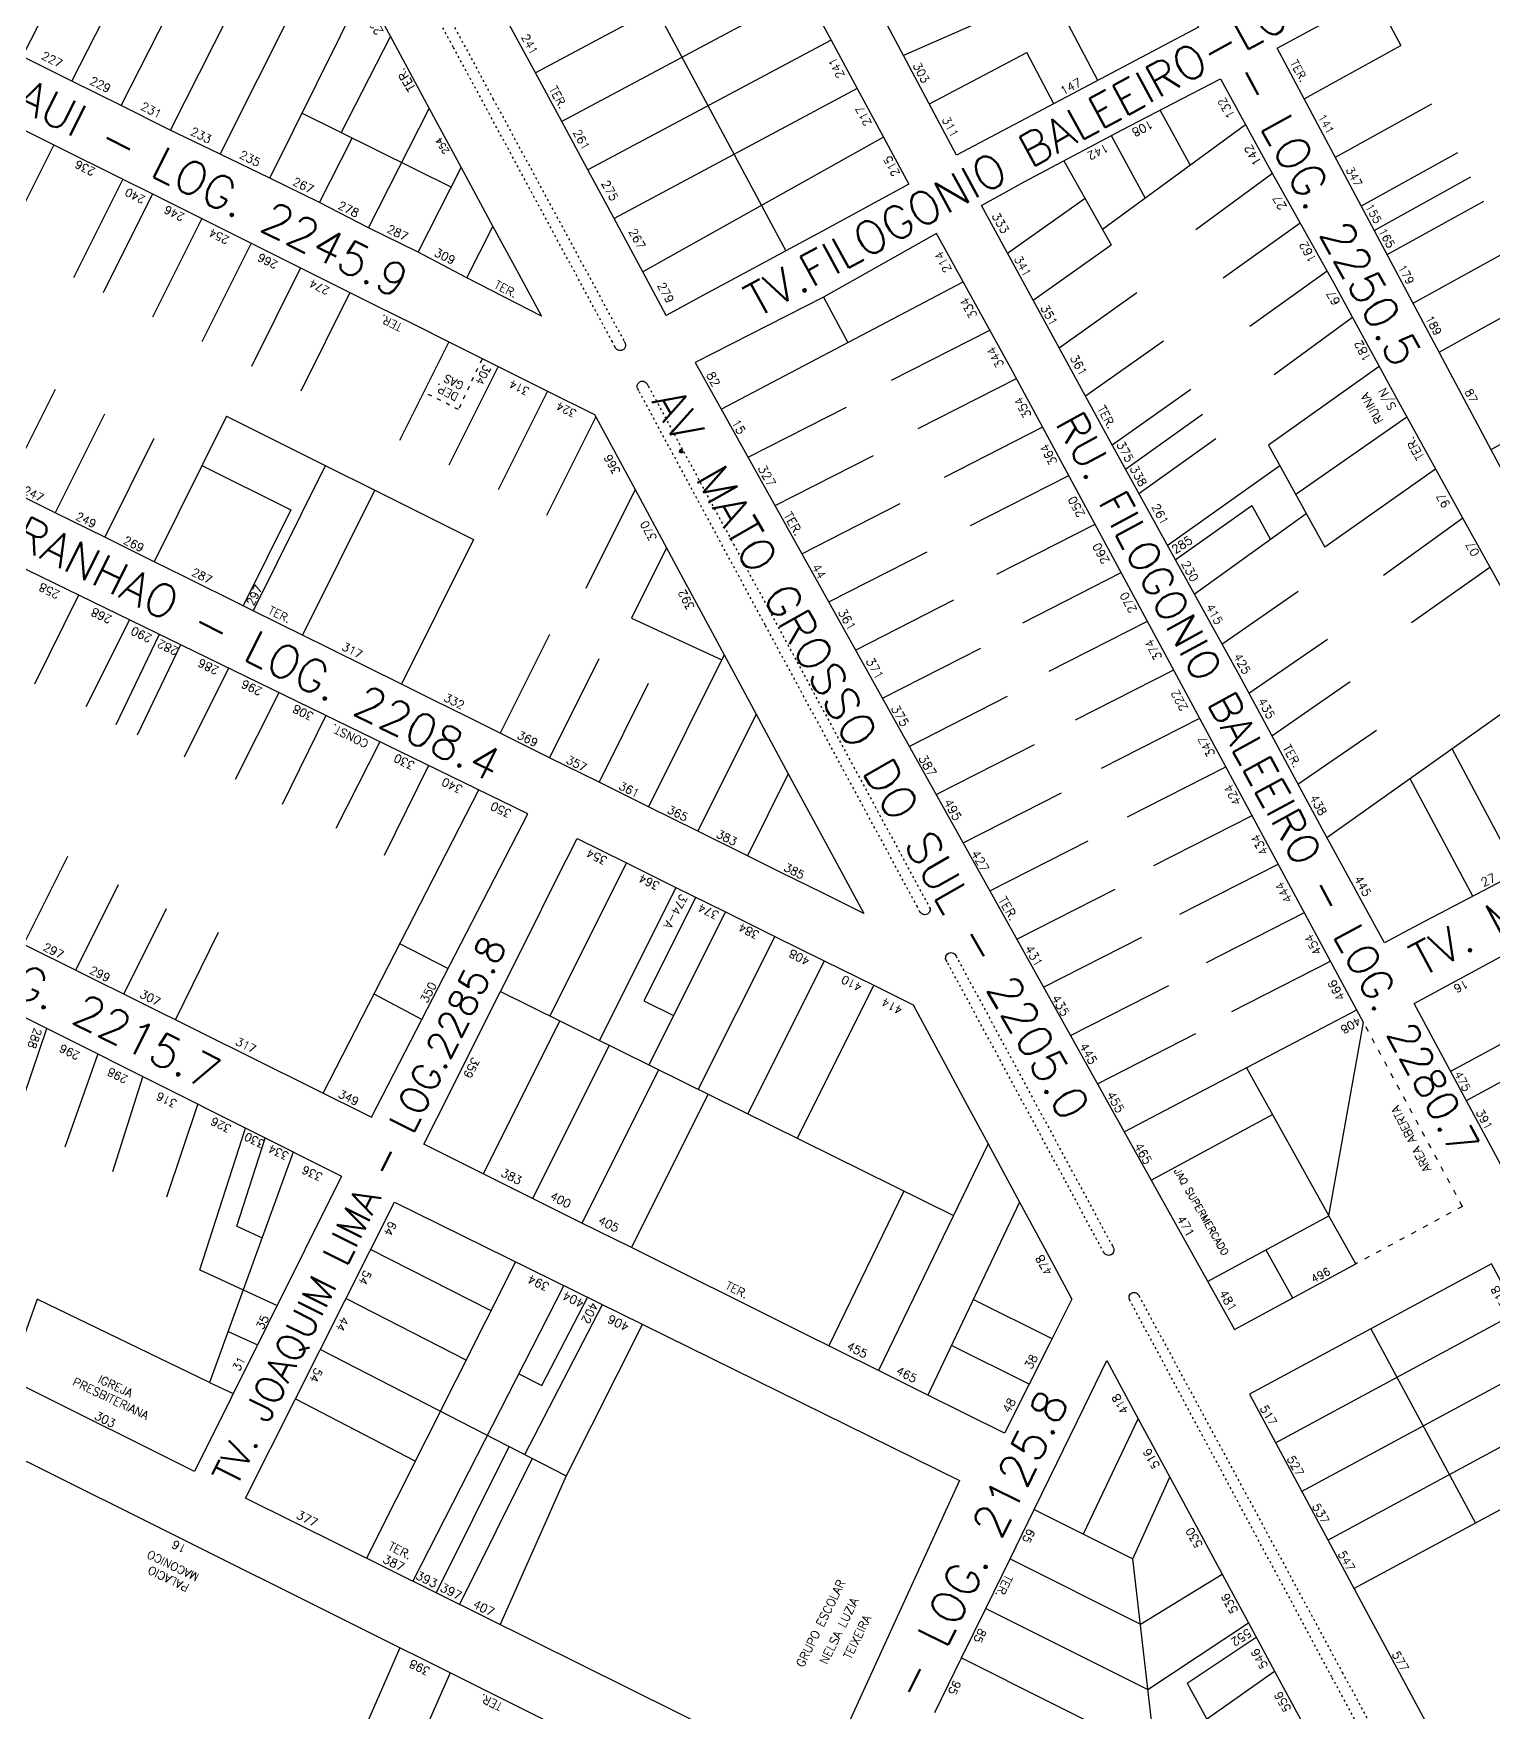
# Model space of a CAD drawing. Extents: x 714896 to 749292, y 8417558 to 8447149.
# Drawn here: x 741264.9 to 741529.3, y 8424855 to 8425159.1 of the extents above; entities that cross this region are included whole.
import ezdxf

# ---------------------------------------------------------------- set-up
doc = ezdxf.new("R2010")
doc.units = 0
doc.header["$MEASUREMENT"] = 0
doc.linetypes.add('ACAD_ISO03W100', pattern=[30, 12, -18])
for name, color, linetype in [('LOTE', 7, 'CONTINUOUS'), ('NUM-PORTA', 7, 'CONTINUOUS'), ('QUADRA', 6, 'CONTINUOUS'), ('TEXTO', 7, 'CONTINUOUS'), ('TEXTODERUA', 3, 'CONTINUOUS')]:
    doc.layers.add(name, color=color, linetype=linetype)
doc.styles.add('ROMANS', font='ROMANS.SHX', dxfattribs={"height": 1.5})

msp = doc.modelspace()

# ---------------------------------------------------------------- linework, layer by layer
at = {"layer": 'LOTE', "color": 7}
for p, q in [((741399.91, 8425175.56, -10.13), (741355.84, 8425152.01, 532.13)), ((741404.66, 8425166.76, -11.85), (741360.59, 8425143.21, 532.13)), ((741507.86, 8425166.01, 535.41), (741512.68, 8425157, 535.41)), ((741435.24, 8425160.7, 532.95), (741422.56, 8425155.15, 532.15)), ((741409.41, 8425157.96, -13.58), (741365.33, 8425134.41, 532.13)), ((741414.16, 8425149.16, -15.32), (741370.08, 8425125.61, 532.13)), ((741469.02, 8425145.33, 534.04), (741474.5, 8425135.29, 533.85)), ((741484.53, 8425142.62, 534.97), (741458.58, 8425123.65, 533.34)), ((741268.53, 8425139, 529.54), (741259.62, 8425121.1, 529.54)), ((741418.89, 8425140.39, -17.07), (741375.31, 8425115.93, 532.13)), ((741460.19, 8425140.64, 534.04), (741466.36, 8425129.33, 533.83)), ((741451.6, 8425136.08, 534.04), (741460.15, 8425120.84, 533.2)), ((741489.42, 8425133.75, 534.97), (741475.54, 8425123.55, 533.99)), ((741281.06, 8425132.75, 529.54), (741272.14, 8425114.84, 529.54)), ((741286.43, 8425130.07, 529.54), (741277.51, 8425112.16, 529.54)), ((741455.44, 8425129.24, 533.66), (741441.41, 8425119.3, 532.02)), ((741295.38, 8425125.6, 529.54), (741286.46, 8425107.7, 529.54)), ((741494.43, 8425124.77, 534.97), (741480.47, 8425114.81, 533.99)), ((741304.32, 8425121.13, 529.54), (741295.4, 8425103.23, 529.54)), ((741446.03, 8425110.79, 532.02), (741460.15, 8425120.84, 533.47)), ((741313.27, 8425116.66, 529.54), (741304.35, 8425098.76, 529.54)), ((741499.3, 8425116.06, 534.96), (741485.31, 8425106.02, 533.99)), ((741322.22, 8425112.2, 529.54), (741313.3, 8425094.3, 529.54)), ((741450.75, 8425102.14, 532.02), (741464.8, 8425112.18, 533.39)), ((741408.04, 8425111.37, 530.6), (741412.45, 8425103.13, 530.62)), ((741503.89, 8425107.69, 534.96), (741489.7, 8425097.26, 533.98)), ((741340.11, 8425103.26, 529.54), (741331.19, 8425085.36, 529.54)), ((741455.5, 8425093.45, 532.02), (741469.67, 8425103.44, 533.35)), ((741349.06, 8425098.8, 529.54), (741340.14, 8425080.9, 529.54)), ((741508.76, 8425098.76, 534.97), (741488.68, 8425084.53, 533.57)), ((741268.77, 8425094.61, 529.54), (741259.85, 8425076.71, 529.54)), ((741358, 8425094.33, 529.54), (741349.09, 8425076.43, 529.54)), ((741460.34, 8425084.59, 532.02), (741474.61, 8425094.67, 533.33)), ((741277.73, 8425090.17, 529.54), (741268.81, 8425072.27, 529.54)), ((741299.87, 8425089.77, 529.54), (741286.73, 8425063.39, 529.54)), ((741366.75, 8425089.66, 529.54), (741357.83, 8425071.76, 529.54)), ((741462.76, 8425080.18, 532.02), (741476.72, 8425090.13, 533.3)), ((741513.77, 8425089.62, 534.97), (741493.63, 8425075.56, 533.58)), ((741286.69, 8425085.73, 529.54), (741277.77, 8425067.83, 529.54)), ((741465.17, 8425075.79, 532.02), (741479.13, 8425085.75, 533.3)), ((741317.73, 8425080.77, 529.54), (741304.65, 8425054.51, 529.54)), ((741470.35, 8425066.34, 532.01), (741490.73, 8425080.83, 532.01)), ((741518.96, 8425080.19, 534.97), (741498.9, 8425066.01, 532.01)), ((741326.69, 8425076.32, 529.54), (741313.61, 8425050.07, 529.54)), ((741373.88, 8425076.46, 529.54), (741364.96, 8425058.56, 529.54)), ((741311.52, 8425072.78, 529.54), (741302.86, 8425055.4, 529.54)), ((741471.8, 8425063.71, 532.01), (741485.66, 8425073.56, 533.28)), ((741475.22, 8425057.54, 532.01), (741495.53, 8425072.11, 532.01)), ((741523.88, 8425071.28, 534.97), (741509.55, 8425060.89, 533.99)), ((741344.61, 8425067.44, 529.54), (741331.53, 8425041.18, 529.54)), ((741379.58, 8425065.89, 529.54), (741373.23, 8425053.16, 529.54)), ((741528.82, 8425062.37, 534.96), (741514.62, 8425052.29, 534.01)), ((741273, 8425057.34, 528.58), (741265.07, 8425041.19, 527.36)), ((741480.24, 8425048.47, 532.02), (741494.05, 8425058.06, 533.29)), ((741282.25, 8425052.84, 528.58), (741274.37, 8425037.09, 527.41)), ((741287.64, 8425050.21, 528.58), (741279.8, 8425033.81, 527.41)), ((741291.49, 8425048.34, 528.59), (741283.65, 8425031.94, 527.42)), ((741358.36, 8425050.2, 529.54), (741349.45, 8425032.3, 529.54)), ((741485.14, 8425039.54, 532.02), (741499.38, 8425049.37, 533.34)), ((741367.32, 8425045.76, 529.54), (741358.41, 8425027.86, 529.54)), ((741390.04, 8425046.5, 529.54), (741376.32, 8425018.98, 529.54)), ((741300.21, 8425044.1, 528.59), (741292.2, 8425027.94, 527.45)), ((741489.29, 8425031.85, 532.01), (741503.49, 8425041.68, 533.36)), ((741499.25, 8425013.42, 532.02), (741539.92, 8425042.28, 534.96)), ((741309.35, 8425039.65, 528.59), (741301.39, 8425023.89, 527.49)), ((741376.28, 8425041.32, 529.54), (741367.37, 8425023.42, 529.54)), ((741317.86, 8425035.51, 528.59), (741309.94, 8425019.36, 527.5)), ((741395.85, 8425035.74, 529.54), (741385.28, 8425014.54, 529.54)), ((741494.03, 8425023.05, 532.01), (741508.24, 8425032.88, 533.36)), ((741327.63, 8425030.75, 528.59), (741319.65, 8425015.05, 527.55)), ((741521.92, 8425029.51, 533.9), (741533.89, 8425007.04, 534.36)), ((741336.46, 8425026.46, 528.6), (741328.4, 8425010.14, 527.57)), ((741401.66, 8425024.97, 529.54), (741394.24, 8425010.1, 529.54)), ((741514.31, 8425024.11, 533.53), (741525.7, 8425002.73, 534.36)), ((741317.39, 8424967.07, 525.33), (741345.6, 8425022.01, 528.6)), ((741263.09, 8424994.04, 525.33), (741271.11, 8425009.99, 526.38)), ((741272.54, 8424989.34, 525.33), (741280.26, 8425004.9, 526.4)), ((741281.26, 8424985.02, 525.33), (741288.99, 8425000.55, 526.45)), ((741290.61, 8424980.37, 525.33), (741298.41, 8424996.25, 526.53)), ((741339.96, 8424989.62, 527.76), (741331.27, 8424994.1, 527.36)), ((741568.09, 8424989.26), (741524.53, 8424965.68)), ((741335.22, 8424980.42, 527.76), (741326.6, 8424985, 527.12)), ((741543.26, 8424982.64), (741521.69, 8424970.97)), ((741261.87, 8424962.7, 528.65), (741267.26, 8424978.79, 531.62)), ((741270.59, 8424957.32, 528.49), (741276.55, 8424974.06, 531.61)), ((741484.67, 8424971.67, 530.25), (741499.64, 8424944.82, 530.6)), ((741279.24, 8424952.86, 528.38), (741284.67, 8424970, 531.61)), ((741289.03, 8424948.28, 528.23), (741294.65, 8424965.01, 531.61)), ((741295.01, 8424935.01, 525.99), (741303.29, 8424960.69, 531.61)), ((741301.72, 8424942.93, 528.11), (741306.87, 8424958.91, 531.61)), ((741311.91, 8424956.38, 531.61), (741296.79, 8424914.57, 526.1)), ((741301.72, 8424942.93, 526.01), (741306.29, 8424940.83, 526.04)), ((741347.71, 8424927.64, 525.44), (741325.97, 8424938.72, 525.46)), ((741488.2, 8424938.64, 530.88), (741493.06, 8424929.92, 531)), ((741352.23, 8424936.47, 525.07), (741325.22, 8424882.74, 525.5)), ((741295.01, 8424935.01, 525.99), (741309.01, 8424928.56, 526.08)), ((741360.97, 8424932.16, 525.07), (741333.59, 8424878.59, 525.5)), ((741265.56, 8424929.73, 526.09), (741260.39, 8424915.27, 524.35)), ((741296.79, 8424914.57, 526.1), (741265.56, 8424929.73, 526.09)), ((741321.51, 8424929.83, 525.46), (741343.2, 8424918.72, 525.59)), ((741357, 8424914.05, 525.07), (741365.28, 8424930.03, 525.07)), ((741353.89, 8424901.54, 525.76), (741367.98, 8424928.71, 525.07)), ((741300.15, 8424923.84, 526.42), (741305.44, 8424921.41, 526.08)), ((741375.22, 8424925.14, 525.07), (741361.4, 8424897.67, 525.82)), ((741316.87, 8424920.6, 525.46), (741361.4, 8424897.67, 525.82)), ((741296.79, 8424914.57, 526.1), (741301.08, 8424912.63, 526.08)), ((741352.81, 8424916.19, 525.05), (741357, 8424914.05, 525.07)), ((741312.35, 8424911.61, 525.46), (741334, 8424900.41, 525.67)), ((741455.17, 8424887.13), (741465.09, 8424908)), ((741351, 8424902.91, 525.77), (741337.84, 8424876.45, 525.5)), ((741355.26, 8424900.83, 525.77), (741342.09, 8424874.37, 525.5)), ((741361.4, 8424897.67, 525.82), (741349.42, 8424870.73, 525.5)), ((741464.11, 8424882.65), (741470.79, 8424897.44)), ((741446.22, 8424891.6), (741464.11, 8424882.65)), ((741441.84, 8424882.62), (741465.47, 8424870.79)), ((741465.47, 8424870.79), (741480.28, 8424879.84)), ((741437.45, 8424873.63), (741466.84, 8424858.93)), ((741466.84, 8424858.93), (741485.03, 8424871.04)), ((741473.97, 8424860.09), (741486.46, 8424868.4)), ((741331.27, 8424866.52, 524.38), (741319.52, 8424839.74, 523.4)), ((741433.06, 8424864.65), (741468.2, 8424847.06)), ((741468.2, 8424847.06), (741489.78, 8424862.24)), ((741340.35, 8424861.98, 524.38), (741328.61, 8424835.11, 523.39))]:
    msp.add_line(p, q, dxfattribs=at)
at = {"layer": 'LOTE', "color": 7, "linetype": 'ACAD_ISO03W100', "ltscale": 0.06}
msp.add_line((741346.09, 8425100.06, 529.52), (741341.88, 8425090.99, 529.52), dxfattribs=at)
at = {"layer": 'LOTE', "color": 7, "linetype": 'CONTINUOUS', "flags": 128}
for points in [[(741262.86, 8425155.01), (741290.06, 8425208.32)], [(741271.81, 8425150.54), (741298.99, 8425203.83)], [(741280.76, 8425146.09), (741307.7, 8425199.11)], [(741289.71, 8425141.62), (741313.4, 8425188.54)], [(741298.72, 8425137.27), (741319.1, 8425177.98)], [(741372.96, 8425172.5), (741401.23, 8425119.77)], [(741307.71, 8425132.9), (741324.8, 8425167.42)], [(741457.77, 8425150.65), (741452.35, 8425160.84)], [(741320.65, 8425141.17), (741329.54, 8425158.62)], [(741427.22, 8425146.38), (741444.87, 8425155.74)], [(741449.81, 8425146.43), (741444.87, 8425155.74)], [(741325.59, 8425123.94), (741336.6, 8425145.54)], [(741313.54, 8425144.7), (741340.59, 8425131.27)], [(741316.71, 8425128.54), (741322.64, 8425140.18)], [(741334.56, 8425119.52), (741342.37, 8425134.85)], [(741343.39, 8425114.83), (741348.14, 8425124.15)]]:
    msp.add_lwpolyline(points, dxfattribs=at)
at = {"layer": 'LOTE', "color": 7, "linetype": 'ACAD_ISO03W100', "ltscale": 0.03}
for points, elevation in [([(741322.82, 8425194.29), (741348.14, 8425147.34), (741371.89, 8425103.37), (741372.09, 8425103), (741372.18, 8425102.77), (741372.17, 8425102.48), (741372.12, 8425102.3), (741372.05, 8425102.15), (741371.89, 8425101.95), (741371.68, 8425101.79), (741371.44, 8425101.69), (741371.22, 8425101.67), (741371.01, 8425101.69), (741370.77, 8425101.77), (741370.57, 8425101.89), (741370.37, 8425102.13), (741370.28, 8425102.31), (741369.78, 8425103.24), (741340.95, 8425156.69), (741321.97, 8425191.84)], 1043.08), ([(741534.9, 8424796.51), (741500.18, 8424861.19), (741467.93, 8424921.38), (741463.67, 8424929.32), (741463.67, 8424929.32), (741463.48, 8424929.67), (741463.41, 8424929.89), (741463.41, 8424930.16), (741463.46, 8424930.33), (741463.53, 8424930.47), (741463.67, 8424930.66), (741463.87, 8424930.81), (741464.09, 8424930.89), (741464.3, 8424930.92), (741464.5, 8424930.9), (741464.72, 8424930.83), (741464.89, 8424930.72), (741465.1, 8424930.48), (741465.18, 8424930.32), (741502.06, 8424862.04), (741536.63, 8424797.91)], 476.93)]:
    msp.add_lwpolyline(points, dxfattribs=dict(at, elevation=elevation))
at = {"layer": 'LOTE', "color": 7, "flags": 128}
for points, elevation in [([(741495.17, 8425147.31), (741512.67, 8425156.99)], 535.41), ([(741500.81, 8425136.71), (741518.31, 8425146.4)], 535.41), ([(741505.51, 8425127.89), (741523.01, 8425137.57)], 535.41), ([(741507.86, 8425123.47), (741525.36, 8425133.16)], 535.41), ([(741510.21, 8425119.06), (741527.71, 8425128.75)], 535.41), ([(741514.91, 8425110.24), (741532.41, 8425119.92)], 535.41), ([(741389.51, 8425091.06), (741433.34, 8425114.12)], 530.6), ([(741519.61, 8425101.41), (741537.11, 8425111.09)], 535.41), ([(741420.36, 8425096.3), (741438.19, 8425105.38)], 530.6), ([(741425.18, 8425087.54), (741443, 8425096.61)], 530.6), ([(741529.02, 8425083.76), (741546.51, 8425093.44)], 535.41), ([(741394.38, 8425082.32), (741412.2, 8425091.4)], 530.6), ([(741299.87, 8425089.77), (741344.61, 8425067.44)], 529.26), ([(741429.94, 8425078.74), (741447.76, 8425087.82)], 530.6), ([(741488.68, 8425084.53), (741498.9, 8425066.01)], 532.01), ([(741399.25, 8425073.59), (741417.07, 8425082.66)], 530.6), ([(741295.4, 8425080.82), (741311.52, 8425072.78)], 529.26), ([(741434.69, 8425069.94), (741452.51, 8425079.02)], 530.6), ([(741404.12, 8425064.85), (741421.94, 8425073.93)], 530.6), ([(741485.66, 8425073.56), (741489.03, 8425067.45)], 533.28), ([(741439.44, 8425061.14), (741457.26, 8425070.22)], 530.6), ([(741408.99, 8425056.12), (741426.81, 8425065.19)], 530.6), ([(741444.19, 8425052.34), (741462.01, 8425061.42)], 530.6), ([(741413.85, 8425047.38), (741431.68, 8425056.46)], 530.6), ([(741373.23, 8425053.16), (741389.59, 8425045.61)], 529.54), ([(741448.94, 8425043.55), (741466.77, 8425052.62)], 530.6), ([(741418.72, 8425038.65), (741436.54, 8425047.72)], 530.6), ([(741453.68, 8425034.74), (741471.5, 8425043.82)], 530.6), ([(741423.59, 8425029.91), (741441.41, 8425038.99)], 530.6), ([(741458.43, 8425025.94), (741476.25, 8425035.01)], 530.6), ([(741428.46, 8425021.18), (741446.28, 8425030.25)], 530.6), ([(741463.15, 8425017.12), (741480.97, 8425026.2)], 530.6), ([(741433.33, 8425012.44), (741451.15, 8425021.52)], 530.6), ([(741467.91, 8425008.33), (741485.74, 8425017.41)], 530.6), ([(741438.19, 8425003.71), (741456.02, 8425012.78)], 530.6), ([(741472.61, 8424999.5), (741490.46, 8425008.59)], 530.6), ([(741443.06, 8424994.97), (741460.89, 8425004.05)], 530.6), ([(741477.44, 8424990.75), (741495.19, 8424999.79)], 530.6), ([(741447.93, 8424986.24), (741465.75, 8424995.31)], 530.6), ([(741482.04, 8424981.87), (741499.93, 8424990.98)], 530.6), ([(741452.8, 8424977.5), (741470.62, 8424986.58)], 530.6), ([(741462.54, 8424960.03), (741504.67, 8424982.17)], 530.6), ([(741457.67, 8424968.77), (741475.49, 8424977.84)], 530.6), ([(741467.4, 8424951.3), (741489.4, 8424963.18)], 530.6), ([(741477.64, 8424932.93), (741499.64, 8424944.82)], 530.6)]:
    msp.add_lwpolyline(points, dxfattribs=dict(at, elevation=elevation))
at = {"layer": 'LOTE', "color": 7, "linetype": 'ACAD_ISO03W100', "ltscale": 0.06, "elevation": 529.52, "flags": 128}
msp.add_lwpolyline([(741341.88, 8425090.99), (741335.62, 8425094.12)], dxfattribs=at)
at = {"layer": 'LOTE', "color": 7, "linetype": 'ACAD_ISO03W100', "ltscale": 0.03, "elevation": 533.27}
for points in [[(741374.54, 8425094.43), (741374.34, 8425094.8), (741374.25, 8425095.03), (741374.26, 8425095.32), (741374.31, 8425095.5), (741374.38, 8425095.65), (741374.54, 8425095.85), (741374.75, 8425096.01), (741374.99, 8425096.1), (741375.2, 8425096.13), (741375.42, 8425096.11), (741375.66, 8425096.03), (741375.85, 8425095.9), (741376.06, 8425095.66), (741376.29, 8425095.22), (741391.72, 8425066.59), (741427.25, 8425000.71), (741427.37, 8425000.5), (741427.36, 8425000.21), (741427.31, 8425000.03), (741427.24, 8424999.88), (741427.08, 8424999.68), (741426.87, 8424999.52), (741426.63, 8424999.42), (741426.42, 8424999.4), (741426.2, 8424999.42), (741425.96, 8424999.5), (741425.77, 8424999.63), (741425.56, 8424999.87), (741425.05, 8425000.83), (741397.49, 8425051.91), (741374.54, 8425094.43)], [(741430.46, 8424990.83), (741430.26, 8424991.2), (741430.17, 8424991.43), (741430.18, 8424991.72), (741430.23, 8424991.9), (741430.32, 8424992.08), (741430.46, 8424992.25), (741430.67, 8424992.41), (741430.91, 8424992.5), (741431.12, 8424992.53), (741431.34, 8424992.51), (741431.58, 8424992.43), (741431.77, 8424992.3), (741431.98, 8424992.06), (741432.06, 8424991.89), (741432.45, 8424991.17), (741460.39, 8424939.35), (741460.6, 8424938.97), (741460.68, 8424938.74), (741460.67, 8424938.45), (741460.62, 8424938.27), (741460.55, 8424938.12), (741460.4, 8424937.92), (741460.18, 8424937.76), (741459.94, 8424937.67), (741459.73, 8424937.64), (741459.51, 8424937.66), (741459.28, 8424937.74), (741459.08, 8424937.87), (741458.87, 8424938.11), (741451.69, 8424951.47), (741430.46, 8424990.83)]]:
    msp.add_lwpolyline(points, close=True, dxfattribs=at)
at = {"layer": 'LOTE', "color": 7}
for points in [[(741372.33, 8425008.79), (741358.46, 8424981.06)], [(741381.29, 8425004.36), (741367.42, 8424976.62)], [(741384.88, 8425002.58), (741375.48, 8424983.8)], [(741390.25, 8424999.92), (741376.38, 8424972.19)], [(741399.21, 8424995.48), (741385.34, 8424967.75)], [(741408.18, 8424991.04), (741394.3, 8424963.31)], [(741417.14, 8424986.6), (741403.26, 8424958.87)], [(741360.24, 8424980.16), (741346.37, 8424952.43)], [(741369.2, 8424975.7), (741355.32, 8424947.97)], [(741378.15, 8424971.24), (741364.27, 8424943.51)], [(741387.1, 8424966.78), (741373.23, 8424939.05)], [(741437.88, 8424957.84), (741417.98, 8424916.76)], [(741422.62, 8424949.28), (741409.03, 8424921.22)], [(741443.57, 8424947.28), (741426.93, 8424912.3)], [(741449.47, 8424922.53), (741435.19, 8424929.65)], [(741445.33, 8424914.31), (741431.23, 8424921.33)], [(741468.2, 8424847.06), (741464.11, 8424882.65)], [(741473.97, 8424860.09), (741477.48, 8424853.59)]]:
    msp.add_lwpolyline(points, dxfattribs=at)
for points, elevation in [([(741349.5, 8424985.5), (741431.58, 8424944.84)], 523.48), ([(741375.48, 8424983.8), (741380.86, 8424981.14)], 523.48), ([(741489.95, 8424903.65), (741533.82, 8424927.32)], 532.25), ([(741507.22, 8424924.33), (741526.17, 8424889.1)], 532.25), ([(741494.69, 8424894.84), (741538.56, 8424918.51)], 532.25), ([(741499.43, 8424886.04), (741543.29, 8424909.7)], 532.25), ([(741504.17, 8424877.23), (741548.03, 8424900.9)], 532.25)]:
    msp.add_lwpolyline(points, dxfattribs=dict(at, elevation=elevation))
at = {"layer": 'LOTE', "color": 7, "linetype": 'ACAD_ISO03W100', "ltscale": 0.08, "elevation": 530.6, "flags": 128}
for points in [[(741523.84, 8424946.53), (741505.9, 8424979.88)], [(741523.84, 8424946.53), (741504.5, 8424936.09)]]:
    msp.add_lwpolyline(points, dxfattribs=at)
at = {"layer": 'QUADRA', "color": 6}
for points in [[(741347.56, 8425298.17), (741425.74, 8425251.13), (741476.02, 8425160.32), (741432.14, 8425137.07), (741346.74, 8425297.77), (741347.56, 8425298.17)], [(741471.34, 8425146.47), (741479.96, 8425150.94), (741488.52, 8425135.37), (741500.52, 8425113.88), (741512.24, 8425092.38), (741524.15, 8425070.79), (741535.92, 8425049.6), (741548.22, 8425027.05), (741553.51, 8425017.41), (741541.89, 8425011.27), (741528.87, 8425004.38), (741515.8, 8424997.56), (741509.73, 8424994.32), (741498.4, 8425014.95), (741483.34, 8425042.87), (741470.9, 8425065.34), (741459.14, 8425086.79), (741446.03, 8425110.79), (741436.7, 8425128), (741444.38, 8425132.24), (741462.19, 8425141.7), (741471.34, 8425146.47)], [(741259.3, 8425064.01), (741200.69, 8425092.96), (741173.52, 8425038.59), (741231.26, 8425009.84), (741326.1, 8424962.72), (741354.43, 8425017.71), (741259.3, 8425064.01)], [(741168.69, 8425028.24), (741320.67, 8424952), (741294.05, 8424898.47), (741141.67, 8424974.48), (741168.69, 8425028.24)], [(741558.61, 8425006.87), (741610.77, 8424910.02), (741567.27, 8424886.25), (741557.7, 8424904.04), (741515.06, 8424983.29), (741558.61, 8425006.87)], [(741330.28, 8424947.28), (741432.67, 8424896.83), (741407.58, 8424841.84), (741303.3, 8424893.61), (741330.28, 8424947.28)], [(741263.51, 8424900.34), (741403.28, 8424830.58), (741376.47, 8424776.99), (741244.09, 8424842.72), (741251.84, 8424874.03), (741263.51, 8424900.34)]]:
    msp.add_lwpolyline(points, close=True, dxfattribs=at)
at = {"layer": 'QUADRA', "color": 6, "elevation": 535.41}
msp.add_lwpolyline([(741614.35, 8425050.99), (741561.92, 8425021.97), (741490.27, 8425156.51), (741542.74, 8425184.85), (741550.67, 8425170.03), (741614.35, 8425050.99)], close=True, dxfattribs=at)
at = {"layer": 'QUADRA', "linetype": 'CONTINUOUS'}
for points, elevation in [([(741324.8, 8425167.42), (741329.54, 8425158.62), (741336.6, 8425145.54), (741342.37, 8425134.85), (741348.14, 8425124.15), (741352.37, 8425116.31), (741356.91, 8425107.91), (741356.91, 8425107.91), (741343.39, 8425114.83), (741334.56, 8425119.52), (741325.59, 8425123.94), (741316.71, 8425128.54), (741307.71, 8425132.9), (741298.72, 8425137.27), (741289.42, 8425141.77), (741280.76, 8425146.09), (741271.81, 8425150.54), (741262.86, 8425155.01), (741253.91, 8425159.47)], 529), ([(741259.59, 8425143.47), (741268.53, 8425139), (741281.06, 8425132.75), (741286.43, 8425130.07), (741295.38, 8425125.6), (741304.32, 8425121.13), (741313.27, 8425116.66), (741322.22, 8425112.2), (741327.03, 8425109.8), (741333.78, 8425106.43), (741340.11, 8425103.26), (741349.06, 8425098.8), (741358, 8425094.33), (741366.53, 8425090.07), (741366.75, 8425089.66), (741370.39, 8425082.93), (741373.88, 8425076.46), (741379.58, 8425065.89), (741382.6, 8425060.29), (741387.44, 8425051.33), (741390.04, 8425046.5), (741395.85, 8425035.74), (741401.66, 8425024.97), (741405.02, 8425018.74), (741409.53, 8425010.39), (741415.32, 8424999.65), (741415.32, 8424999.65), (741407.97, 8425003.29), (741400.44, 8425007.02), (741394.24, 8425010.1), (741385.28, 8425014.54), (741376.32, 8425018.98), (741367.37, 8425023.42), (741358.41, 8425027.86), (741349.45, 8425032.3), (741343.63, 8425035.19), (741337.14, 8425038.4), (741331.53, 8425041.18), (741325.31, 8425044.26), (741318.48, 8425047.65), (741313.61, 8425050.07), (741304.65, 8425054.51), (741302.86, 8425055.4), (741292.16, 8425060.7), (741286.73, 8425063.39), (741277.77, 8425067.83), (741268.81, 8425072.27), (741259.85, 8425076.71)], 529.54)]:
    msp.add_lwpolyline(points, dxfattribs=dict(at, elevation=elevation))
at = {"layer": 'QUADRA', "color": 6, "linetype": 'CONTINUOUS'}
msp.add_lwpolyline([(741404.66, 8425166.76), (741409.41, 8425157.96), (741414.16, 8425149.16), (741418.89, 8425140.39), (741423.52, 8425131.82), (741417.26, 8425128.44), (741407.72, 8425123.28), (741401.23, 8425119.77), (741394.52, 8425116.15), (741386.93, 8425112.05), (741379.53, 8425108.05), (741379.53, 8425108.05), (741375.31, 8425115.93), (741370.08, 8425125.61), (741365.33, 8425134.41), (741360.59, 8425143.21), (741355.84, 8425152.01), (741351.09, 8425160.81)], dxfattribs=at)
at = {"layer": 'QUADRA', "color": 6, "linetype": 'CONTINUOUS', "elevation": 530.6, "flags": 128}
msp.add_lwpolyline([(741384.79, 8425099.53), (741467.4, 8424951.3), (741482.5, 8424924.22), (741504.5, 8424936.09), (741499.64, 8424944.82), (741505.9, 8424979.88), (741469.55, 8425047.45), (741442.01, 8425098.47), (741428.49, 8425122.87), (741408.04, 8425111.37), (741384.79, 8425099.53)], close=True, dxfattribs=at)
at = {"layer": 'QUADRA'}
msp.add_lwpolyline([(741453.07, 8424929.68), (741449.06, 8424921.71), (741445.33, 8424914.31), (741440.84, 8424905.38), (741433.51, 8424909.03), (741426.93, 8424912.3), (741417.98, 8424916.76), (741403.64, 8424923.91), (741393.59, 8424928.91), (741382.04, 8424934.66), (741373.23, 8424939.05), (741364.27, 8424943.51), (741355.32, 8424947.97), (741346.37, 8424952.43), (741335.63, 8424957.78), (741340.37, 8424967.24), (741345.47, 8424977.45), (741349.5, 8424985.5), (741354.43, 8424995.35), (741359.49, 8425005.47), (741363.37, 8425013.23), (741372.33, 8425008.79), (741381.29, 8425004.36), (741390.25, 8424999.92), (741399.21, 8424995.48), (741408.18, 8424991.04), (741417.14, 8424986.6), (741424.27, 8424983.07), (741429.66, 8424973.07), (741433.72, 8424965.55), (741437.88, 8424957.84), (741443.57, 8424947.28), (741448.87, 8424937.47), (741453.07, 8424929.68)], close=True, dxfattribs=at)
at = {"layer": 'QUADRA', "elevation": 530.28}
msp.add_lwpolyline([(741529.08, 8424936.12), (741485.22, 8424912.46), (741542.1, 8424806.73), (741585.96, 8424830.39), (741529.08, 8424936.12)], close=True, dxfattribs=at)
at = {"layer": 'QUADRA'}
msp.add_lwpolyline([(741428.23, 8424854.76), (741433.06, 8424864.65), (741437.45, 8424873.63), (741441.84, 8424882.62), (741446.22, 8424891.6), (741450.31, 8424899.97), (741455.21, 8424910), (741459.39, 8424918.56), (741465.09, 8424908), (741470.79, 8424897.44), (741476.03, 8424887.71), (741480.28, 8424879.84), (741485.03, 8424871.04), (741489.78, 8424862.24), (741494.53, 8424853.43)], dxfattribs=at)

# ---------------------------------------------------------------- texts
at = {"layer": 'NUM-PORTA', "color": 7, "style": 'ROMANS'}
for s, height, rotation, p in [('220', 1.573, 121.7284, (741328.33, 8425159.49)), ('241', 1.504, 298.452, (741353.19, 8425158.55)), ('227', 1.511, 333.5779, (741266.16, 8425154.62)), ('241', 1.497, 117.5155, (741411.92, 8425151.55)), ('229', 1.512, 333.5868, (741274.91, 8425150.08)), ('303', 1.499, 297.8934, (741424.18, 8425153.39)), ('147', 1.539, 28.0037, (741451.46, 8425147.91)), ('231', 1.512, 333.5942, (741284.15, 8425145.44)), ('217', 1.496, 117.5175, (741416.84, 8425142.85)), ('132', 1.544, 119.5051, (741482.67, 8425144.28)), ('233', 1.512, 333.6005, (741293.16, 8425140.9)), ('311', 1.498, 297.7437, (741429.45, 8425143.58)), ('108', 1.52, 206.9513, (741467.25, 8425143.5)), ('141', 1.461, 298.7547, (741497.57, 8425144.05)), ('254', 1.2, 121.7284, (741340.27, 8425137.78)), ('261', 1.504, 298.4529, (741362.59, 8425141.24)), ('142', 1.52, 206.9513, (741459.19, 8425139.24)), ('142', 1.546, 119.1134, (741487.47, 8425135.71)), ('236', 1.456, 153.2955, (741276.2, 8425134.57)), ('235', 1.512, 333.6149, (741302.03, 8425136.68)), ('215', 1.496, 117.5175, (741421.94, 8425133.74)), ('267', 1.512, 333.624, (741311.68, 8425131.8)), ('347', 1.46, 298.8112, (741502.64, 8425134.49)), ('240', 1.456, 153.2955, (741285.28, 8425129.51)), ('275', 1.504, 298.4448, (741367.74, 8425132.02)), ('246', 1.456, 153.312, (741292.38, 8425126.36)), ('278', 1.512, 333.624, (741319.88, 8425127.49)), ('27', 1.546, 118.9868, (741492.02, 8425127.71)), ('155', 1.46, 298.8112, (741506.19, 8425127.82)), ('287', 1.514, 333.6877, (741328.77, 8425123.22)), ('333', 1.531, 300.0539, (741438.47, 8425126.11)), ('254', 1.456, 153.2992, (741300.49, 8425122.17)), ('267', 1.503, 298.4302, (741372.68, 8425123.29)), ('162', 1.547, 118.9207, (741497.44, 8425118.17)), ('165', 1.46, 298.8112, (741508.56, 8425123.37)), ('266', 1.457, 153.2947, (741309.32, 8425117.69)), ('309', 1.514, 333.6877, (741337.34, 8425118.94)), ('214', 1.545, 118.015, (741431.32, 8425116.33)), ('341', 1.534, 298.9612, (741442.5, 8425118.32)), ('179', 1.46, 298.8112, (741512.08, 8425116.76)), ('274', 1.457, 153.2936, (741318.7, 8425112.98)), ('279', 1.501, 298.4262, (741377.87, 8425113.5)), ('67', 1.547, 118.8925, (741501.76, 8425110.43)), ('334', 1.545, 118.2246, (741435.97, 8425107.99)), ('351', 1.534, 298.8352, (741447.3, 8425109.45)), ('189', 1.46, 298.8112, (741517.07, 8425107.52)), ('182', 1.547, 118.8801, (741507.39, 8425100.25)), ('344', 1.545, 118.3539, (741440.82, 8425099.06)), ('361', 1.534, 298.8777, (741452.65, 8425100.39)), ('304', 1.458, 243.3125, (741346.56, 8425099.29)), ('82', 1.578, 297.9735, (741386.73, 8425097.32)), ('314', 1.458, 153.3125, (741354.91, 8425094.76)), ('S/N', 1.547, 118.9204, (741511.91, 8425091.39)), ('87', 1.46, 298.8084, (741524.18, 8425094.21)), ('324', 1.459, 153.3498, (741363.43, 8425090.76)), ('354', 1.545, 118.3975, (741445.79, 8425089.94)), ('15', 1.593, 299.4106, (741391.28, 8425088.66)), ('364', 1.545, 118.4263, (741450.48, 8425081.43)), ('375', 1.534, 298.8067, (741461.08, 8425084.7)), ('366', 1.464, 119.4826, (741371.29, 8425079.75)), ('338', 1.534, 298.8067, (741463.49, 8425080.31)), ('247', 1.484, 333.5156, (741262.82, 8425075.86)), ('250', 1.545, 118.447, (741455.5, 8425071.97)), ('97', 1.547, 118.9144, (741521.67, 8425073.72)), ('249', 1.484, 333.5175, (741272.36, 8425071.13)), ('261', 1.534, 298.8179, (741467.42, 8425073.37)), ('370', 1.496, 118.5846, (741377.9, 8425067.64)), ('269', 1.485, 333.5179, (741281.01, 8425066.78)), ('260', 1.545, 118.4569, (741459.95, 8425063.51)), ('285', 1.534, 33.2856, (741471.78, 8425064.76)), ('07', 1.547, 118.9267, (741526.99, 8425064.92)), ('230', 1.534, 298.7813, (741472.84, 8425063.04)), ('287', 1.485, 333.4549, (741293.36, 8425061)), ('44', 1.595, 299.525, (741405.82, 8425062.45)), ('258', 1.499, 153.96, (741269.79, 8425057.93)), ('297', 1.485, 63.4549, (741304.71, 8425055.27)), ('270', 1.544, 118.4818, (741464.91, 8425054.61)), ('268', 1.499, 153.9595, (741279.24, 8425053.43)), ('361', 1.595, 299.5312, (741410.59, 8425054.3)), ('415', 1.534, 298.8, (741477.25, 8425055.24)), ('290', 1.499, 153.959, (741286.48, 8425050)), ('282', 1.499, 153.959, (741291.25, 8425047.68)), ('317', 1.485, 333.4549, (741320.59, 8425047.5)), ('374', 1.544, 118.5004, (741469.47, 8425046.04)), ('286', 1.499, 153.9584, (741298.62, 8425044.19)), ('371', 1.596, 299.538, (741415.63, 8425045.43)), ('425', 1.534, 298.8225, (741482.3, 8425046.27)), ('296', 1.499, 153.9536, (741306.49, 8425040.37)), ('332', 1.485, 333.4145, (741339.08, 8425038.27)), ('222', 1.543, 118.5109, (741474.15, 8425036.86)), ('308', 1.499, 153.9536, (741315.79, 8425035.85)), ('375', 1.595, 299.5349, (741420.2, 8425036.85)), ('435', 1.535, 298.8246, (741486.68, 8425038.18)), ('369', 1.486, 333.4297, (741352.38, 8425031.47)), ('347', 1.543, 118.5147, (741479.07, 8425028.51)), ('330', 1.499, 153.9397, (741334.11, 8425026.93)), ('357', 1.486, 333.4594, (741361.25, 8425026.99)), ('387', 1.595, 299.536, (741425.18, 8425027.82)), ('340', 1.499, 153.9112, (741342.79, 8425022.61)), ('361', 1.486, 333.4594, (741370.78, 8425022.27)), ('424', 1.543, 118.5322, (741483.82, 8425019.72)), ('438', 1.535, 298.9666, (741496.09, 8425020.66, -532.01)), ('350', 1.5, 153.7206, (741351.64, 8425018.21)), ('365', 1.486, 333.4173, (741379.57, 8425017.97)), ('495', 1.595, 299.5383, (741429.75, 8425019.82)), ('383', 1.486, 333.3317, (741388.47, 8425013.55)), ('354', 1.5, 153.5659, (741369.01, 8425009.7)), ('434', 1.543, 118.5406, (741488.71, 8425010.68)), ('385', 1.487, 333.209, (741400.7, 8425007.49)), ('427', 1.593, 299.5442, (741434.74, 8425010.52)), ('364', 1.5, 153.5884, (741378.5, 8425005.13)), ('444', 1.54, 118.6115, (741493.09, 8425002.06)), ('445', 1.535, 298.9666, (741504.13, 8425005.95)), ('27', 1.539, 24.5785, (741527.64, 8425004.45)), ('374-A', 1.5, 241.886, (741382.18, 8425003.31)), ('374', 1.5, 153.5301, (741389.24, 8424999.79)), ('384', 1.5, 153.5092, (741396.57, 8424996.21)), ('297', 1.487, 333.5229, (741266.45, 8424993.04)), ('408', 1.5, 153.5092, (741405.71, 8424991.47)), ('431', 1.591, 299.5627, (741444.47, 8424993.33)), ('454', 1.539, 118.6489, (741498.4, 8424992.56)), ('299', 1.487, 333.5214, (741274.87, 8424988.85)), ('350', 1.504, 62.7659, (741336.21, 8424983.26)), ('410', 1.5, 153.5092, (741415.21, 8424986.76)), ('466', 1.535, 118.8164, (741502.61, 8424984.32)), ('16', 1.5, 208.0079, (741524.36, 8424987.68)), ('307', 1.488, 333.5154, (741283.98, 8424984.52)), ('414', 1.523, 151.1994, (741422.55, 8424982.54)), ('435', 1.59, 299.5895, (741449.29, 8424984.33)), ('288', 1.47, 250.0573, (741265.06, 8424979.02)), ('408', 1.479, 211.4617, (741504.83, 8424980.95)), ('296', 1.47, 153.6363, (741273.43, 8424974.32)), ('317', 1.488, 333.5137, (741301.32, 8424975.92)), ('445', 1.59, 299.5895, (741454.33, 8424975.61)), ('359', 1.501, 243.5558, (741344.44, 8424973.68)), ('298', 1.47, 153.6592, (741282.11, 8424970.04)), ('475', 1.489, 298.5843, (741522.27, 8424970.53)), ('316', 1.47, 153.6995, (741291.01, 8424965.65)), ('349', 1.488, 333.4562, (741319.93, 8424966.41)), ('455', 1.588, 299.62, (741459.26, 8424966.82)), ('326', 1.47, 153.7007, (741300.86, 8424961.09)), ('391', 1.489, 298.5843, (741526.21, 8424963.6)), ('330', 1.471, 154.1082, (741306.95, 8424958.32)), ('334', 1.471, 154.1082, (741311.29, 8424956.14)), ('465', 1.588, 299.62, (741464.27, 8424957.48)), ('336', 1.473, 155.5029, (741317.4, 8424952.38)), ('383', 1.502, 333.296, (741349.42, 8424952.13)), ('400', 1.502, 333.296, (741358.33, 8424947.88)), ('405', 1.502, 333.2905, (741367.05, 8424943.5)), ('471', 1.573, 299.9923, (741471.98, 8424944.31)), ('64', 1.519, 243.4073, (741329.43, 8424944.01)), ('478', 1.523, 120.4334, (741449.66, 8424934.56)), ('496', 1.391, 27.7674, (741496.88, 8424932.62)), ('54', 1.513, 243.3351, (741324.85, 8424935.09)), ('394', 1.555, 153.7411, (741358.52, 8424932.44)), ('404', 1.555, 153.7467, (741364.85, 8424929.44)), ('481', 1.573, 299.9923, (741479.66, 8424930.81)), ('35', 1.5, 63.1507, (741306.45, 8424924.04)), ('44', 1.513, 243.3264, (741320.73, 8424926.69)), ('402', 1.555, 243.7467, (741365.86, 8424929.34)), ('406', 1.555, 153.7411, (741372.99, 8424925.19)), ('31', 1.484, 63.1507, (741302.18, 8424916.52)), ('38', 1.523, 61.1994, (741445.71, 8424916.87)), ('48', 1.523, 61.1994, (741441.73, 8424908.93)), ('418', 1.5, 120.0194, (741463.41, 8424909.37)), ('303', 1.505, 333.6718, (741275.77, 8424908.07)), ('517', 1.5, 300.5593, (741487.06, 8424909.92)), ('516', 1.5, 120.0194, (741469.07, 8424899.49)), ('527', 1.5, 300.5593, (741491.95, 8424900.76)), ('537', 1.5, 300.5593, (741496.53, 8424892.12)), ('377', 1.551, 333.6374, (741312.33, 8424890.09)), ('65', 1.5, 243.428, (741445.12, 8424888.25)), ('530', 1.5, 120.0194, (741476.82, 8424885.13)), ('16', 1.491, 153.579, (741292.71, 8424884.93)), ('547', 1.5, 300.5593, (741501.19, 8424883.52)), ('387', 1.554, 333.6255, (741328, 8424882.07)), ('393', 1.554, 333.6255, (741333.98, 8424879.09)), ('397', 1.554, 333.6255, (741338.41, 8424876.9)), ('407', 1.554, 333.6233, (741344.32, 8424873.9)), ('536', 1.5, 120.0194, (741483.24, 8424873.22)), ('85', 1.5, 243.428, (741436.29, 8424870.16)), ('552', 1.5, 212.7902, (741484.97, 8424870.05)), ('546', 1.5, 120.0194, (741488.64, 8424863.21)), ('577', 1.5, 300.5593, (741510.98, 8424865.32)), ('95', 1.5, 243.428, (741431.69, 8424860.74)), ('556', 1.5, 120.0194, (741492.86, 8424855.4))]:
    msp.add_text(s, height=height, rotation=rotation, dxfattribs=at).set_placement(p)
at = {"layer": 'NUM-PORTA', "style": 'ROMANS'}
for s, height, rotation, p in [('327', 1.595, 299.5208, (741396.08, 8425080.36)), ('392', 1.497, 118.5417, (741384.74, 8425055.16)), ('518', 1.5, 120.5593, (741532.13, 8424928.99)), ('455', 1.5, 333.2753, (741412.09, 8424920.68)), ('54', 1.513, 243.3197, (741315.97, 8424917.4)), ('465', 1.5, 333.2753, (741421.05, 8424916.21)), ('398', 1.492, 153.533, (741336.88, 8424862.72))]:
    msp.add_text(s, height=height, rotation=rotation, dxfattribs=at).set_placement(p)
at = {"layer": 'TEXTO', "style": 'ROMANS'}
for s, height, rotation, p in [('TER.', 1.464, 298.6069, (741492.57, 8425153.83)), ('TER.', 1.504, 298.4541, (741358.27, 8425149.12)), ('TER.', 1.515, 333.7349, (741348.21, 8425113.08)), ('TER.', 1.457, 153.2936, (741331.83, 8425106.4)), ('GAS', 1.458, 153.3125, (741342.96, 8425095.79)), ('DEP.', 1.458, 153.3125, (741342.05, 8425093.78)), ('RUINA', 1.534, 118.8288, (741509.52, 8425088.95)), ('TER.', 1.534, 298.8288, (741457.6, 8425091.16)), ('TER.', 1.547, 118.9084, (741516.96, 8425082.35)), ('TER.', 1.595, 299.5208, (741400.75, 8425071.82)), ('CONST.', 1.499, 153.9449, (741325.74, 8425030.9)), ('TER.', 1.595, 299.5208, (741439.69, 8425002.09)), ('TER.', 1.502, 333.2882, (741390.1, 8424931.66)), ('PRESBITERIANA', 1.5006, 334.6085, (741271.81, 8424914.21)), ('IGREJA', 1.498, 335.2408, (741276.39, 8424914.64)), ('MACONICO', 1.489, 153.9368, (741294.97, 8424879.81)), ('TER.', 1.55, 333.6675, (741328.98, 8424884.4)), ('PALACIO', 1.488, 154.0705, (741293.25, 8424877.91)), ('GRUPO ESCOLAR', 1.5496, 63.8012, (741404.39, 8424862.81)), ('NELSA LUZIA', 1.5493, 63.808, (741408.67, 8424863.35)), ('TEIXEIRA', 1.549, 63.8079, (741412.96, 8424864.27)), ('TER.', 1.492, 153.5219, (741350.01, 8424856.35))]:
    msp.add_text(s, height=height, rotation=rotation, dxfattribs=at).set_placement(p)
at = {"layer": 'TEXTO', "color": 7, "style": 'ROMANS'}
for s, height, rotation, p in [('TER.', 1.568, 121.6534, (741334.22, 8425149.28, -529)), ('TER.', 1.485, 333.4549, (741307.26, 8425054.1)), ('TER.', 1.535, 298.9666, (741491.21, 8425029.71, -532.01)), ('AREA ABERTA', 1.5, 117.1491, (741518.21, 8424953.19)), ('JAQ SUPERMERCADO', 1.3, 299.9923, (741471.49, 8424952.96)), ('TER.', 1.5, 243.428, (741441.04, 8424879.9))]:
    msp.add_text(s, height=height, rotation=rotation, dxfattribs=at).set_placement(p)
at = {"layer": 'TEXTODERUA', "style": 'ROMANS'}
for s, height, rotation, p in [('TV.FILOGONIO BALEEIRO-LOG.2278.5', 6, 28.6879, (741395.94, 8425107.53)), ('RU. PIAUI - LOG. 2245.9', 6, 333.3642, (741238.86, 8425157.05)), ('- LOG. 2250.5', 6, 298.848, (741481.86, 8425151.77)), ('AV. MATO GROSSO DO SUL - 2205.0', 6, 299.6785, (741376.78, 8425092.46)), ('RU. FILOGONIO BALEEIRO - LOG. 2280.7', 5.5, 298.458, (741449.96, 8425088.58)), ('RU. MARANHAO - LOG. 2208.4', 6, 333.4977, (741235.37, 8425079.32)), ('RU. CEARA - LOG. 2215.7', 6, 333.4977, (741200.06, 8425015.54)), ('TV. MATO', 6, 27.8643, (741516.46, 8424988.03)), ('TV. JOAQUIM LIMA - LOG.2285.8', 5, 63.4417, (741301.6, 8424895.49)), ('RU. 12 ALTO CAICARA - LOG. 2125.8', 6, 63.4449, (741384.53, 8424774.78))]:
    msp.add_text(s, height=height, rotation=rotation, dxfattribs=at).set_placement(p)

doc.saveas('drawing.dxf')
